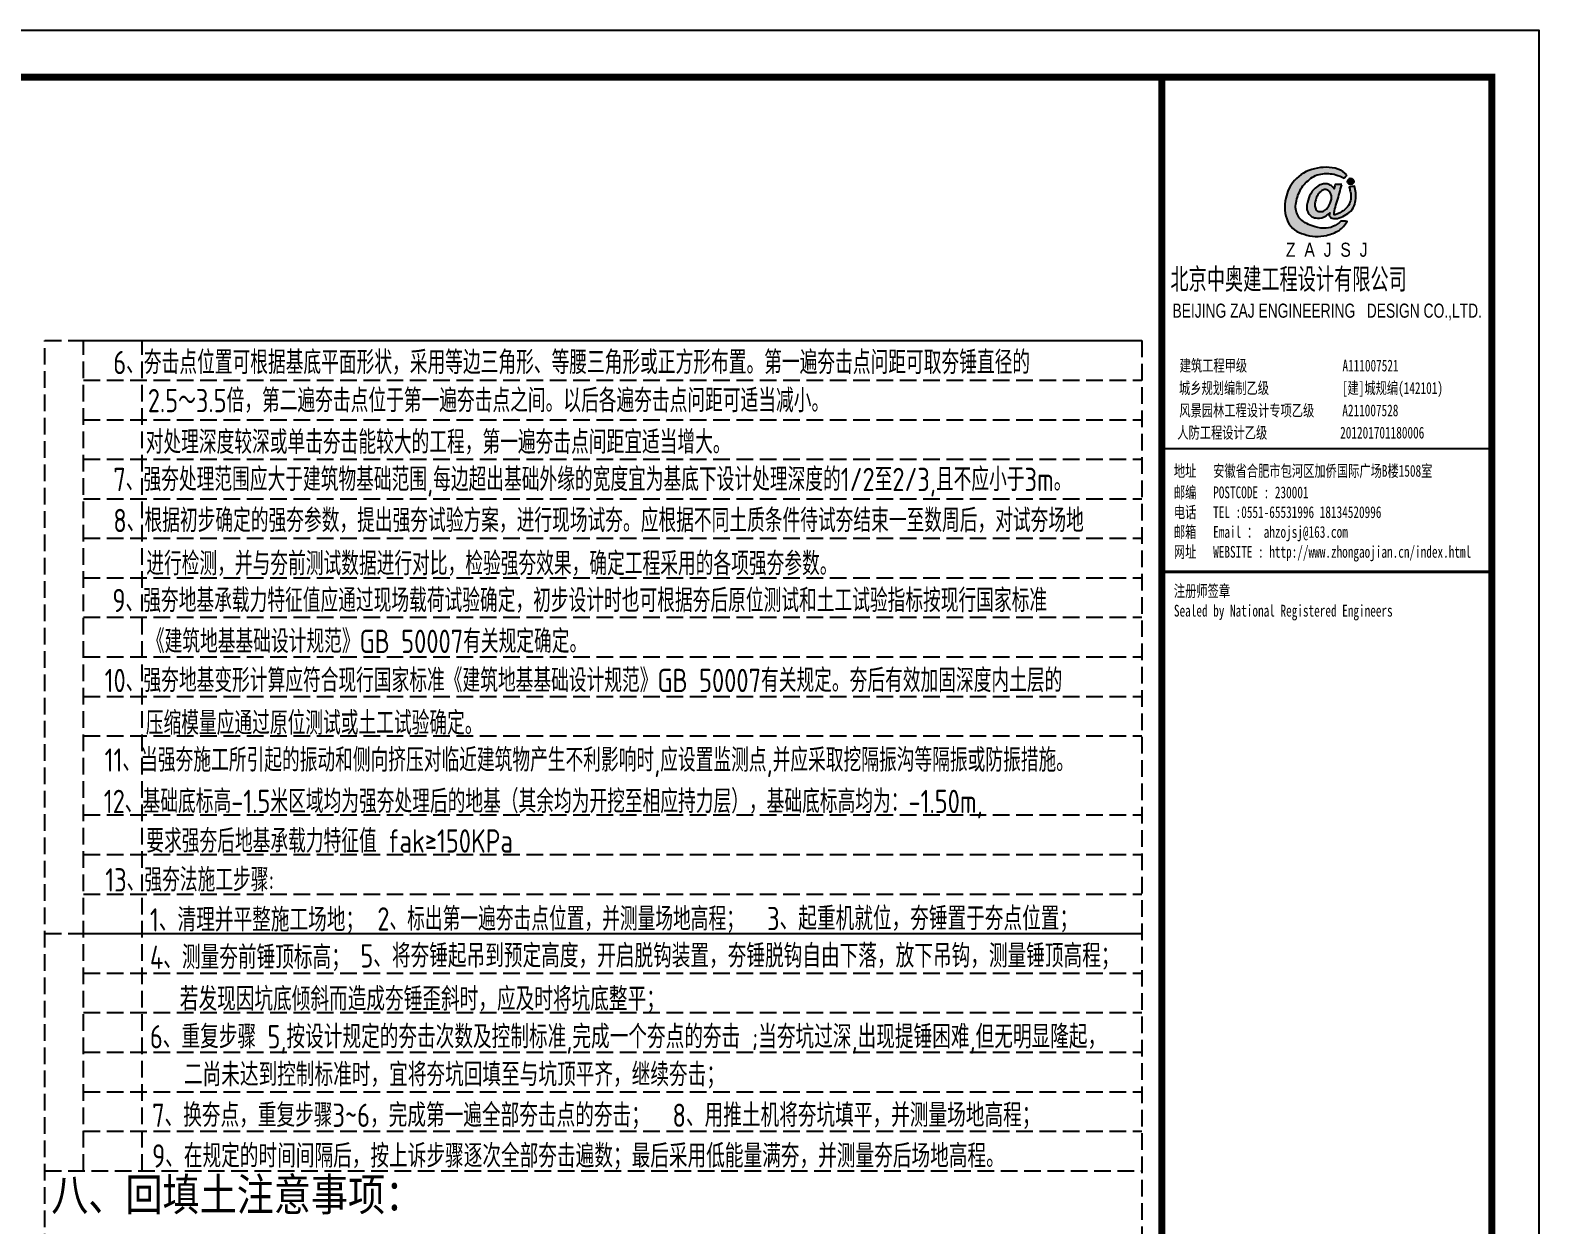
# Model space of a CAD drawing. Extents: x -33967 to 1773478, y -1022458 to -784650.
# Drawn here: x 174745 to 197388, y -943828 to -925891 of the extents above; entities that cross this region are included whole.
import ezdxf
from ezdxf.enums import TextEntityAlignment as Align

# ---------------------------------------------------------------- set-up
doc = ezdxf.new("R2010")
doc.units = 0
doc.header["$LTSCALE"] = 1000
doc.header["$MEASUREMENT"] = 0
doc.linetypes.add('DASH', pattern=[0.35, 0.25, -0.1])
for name, color, linetype in [('PUB_TEXT', 7, 'Continuous'), ('PUB_TITLE', 4, 'Continuous'), ('TEXT', 7, 'Continuous'), ('图签', 3, 'Continuous'), ('填充', 251, 'Continuous')]:
    doc.layers.add(name, color=color, linetype=linetype)
doc.styles.add('_gyy_title_Arial', font='arial.ttf', dxfattribs={"width": 0.7})
doc.styles.add('_gyy_title_ST', font='', dxfattribs={"width": 0.8})
doc.styles.add('_HZTXT', font='tssdeng.shx', dxfattribs={"width": 0.8, "bigfont": 'tssdchn.shx'})
doc.styles.add('HZ', font='txt.shx', dxfattribs={"width": 0.8, "bigfont": '000hztxt.shx'})
doc.styles.add('TSSD_Norm', font='tssdeng.shx', dxfattribs={"bigfont": 'hztxt.shx'})
doc.styles.get('_gyy_title_ST').set_extended_font_data('SimSun')

# ---------------------------------------------------------------- blocks, each defined once
blk = doc.blocks.new('dd')
at = {"layer": '图签'}
h = blk.add_hatch(color=5, dxfattribs=at)
h.set_gradient(color1=(0, 0, 255), color2=(36, 36, 255), one_color=1, tint=0.57)
h.paths.add_polyline_path([(452, 1270, -0.093206), (531, 1562, -0.136321), (716, 1807, -0.161039), (988, 1948, -0.108591), (1307, 1935, -0.049497), (1479, 1861, 0.062627), (1539, 1932, 0.094388), (1351, 2056, 0.136326), (854, 2062, 0.161722), (430, 1810, 0.133661), (243, 1435, 0.158414), (286, 937, 0.22517), (632, 669, 0.138663), (1107, 646, 0.074676), (1375, 753, 0.125344), (1543, 944, 0.006312), (1413, 948, -0.090385), (1244, 833, -0.096745), (1053, 797, -0.073845), (803, 850, -0.140868), (530, 1020, -0.160753)])
h = blk.add_hatch(color=5, dxfattribs=at)
h.set_gradient(color1=(0, 0, 255), color2=(36, 36, 255), one_color=1, tint=0.57)
h.paths.add_polyline_path([(1306, 1289, 0.011169), (1334, 1370, 0.005807), (1431, 1724, 0.01105), (1292, 1724, 0.016796), (1267, 1634, 0.125943), (1203, 1704, 0.083806), (1120, 1739, 0.082879), (1047, 1739, -0.008503), (952, 1710, 0.060057), (844, 1628, 0.086078), (774, 1532, 0.099424), (705, 1347, 0.12153), (690, 1225, 0.102644), (719, 1122, 0.056648), (797, 1042, 0.092914), (913, 1013, 0.194578), (1098, 1064, -0.002562), (1175, 1122, 0.064354), (1167, 1068, 0.172385), (1207, 1017, 0.105458), (1300, 1002, 0.086567), (1454, 1046, 0.047674), (1592, 1136, 0.166359), (1692, 1274, 0.096748), (1728, 1431, 0.03151), (1728, 1548, 0.041815), (1700, 1691, 0.007654), (1588, 1673, -0.009919), (1610, 1585, -0.068269), (1624, 1482, -0.105336), (1605, 1352, -0.14652), (1528, 1223, -0.070486), (1434, 1151, -0.077937), (1341, 1103, -0.127098), (1272, 1084, -0.114215), (1267, 1129, -0.007609)])
h.paths.add_polyline_path([(865, 1245, -0.099994), (863, 1328, -0.050974), (888, 1427, -0.120527), (938, 1529, -0.043888), (1002, 1595, -0.08446), (1063, 1619, -0.147309), (1127, 1607, -0.037474), (1177, 1572, -0.06931), (1209, 1507, -0.067662), (1213, 1431, -0.02676), (1211, 1413, 0.017209), (1183, 1329, -0.048815), (1120, 1223, -0.139096), (1046, 1163, -0.097991), (944, 1153, -0.085394), (909, 1169, -0.149141)], flags=16)
h = blk.add_hatch(color=1, dxfattribs=at)
h.set_gradient(color1=(255, 0, 0), color2=(255, 0, 0), tint=0.57)
h.paths.add_polyline_path([(1557, 1818, 0.386553), (1564, 1757, 0.170676), (1604, 1736, 0.082224), (1657, 1743, 0.087509), (1686, 1766, 0.264235), (1694, 1804, 0.244333), (1636, 1850, 0.30271)])
blk.add_lwpolyline([(1539, 1932, 0.094388), (1351, 2056, 0.136326), (854, 2062, 0.161722), (430, 1810, 0.133661), (243, 1435, 0.158414), (286, 937, 0.22517), (632, 669, 0.138663), (1107, 646, 0.074676), (1375, 753, 0.125344), (1543, 944, 0.006312), (1413, 948, -0.090385), (1244, 833, -0.096745), (1053, 797, -0.073845), (803, 850, -0.140868), (530, 1020, -0.160753), (452, 1270, -0.093206), (531, 1562, -0.136321), (716, 1807, -0.161039), (988, 1948, -0.108591), (1307, 1935, -0.049497), (1479, 1861, 0.062627)], format="xyb", close=True, dxfattribs=at)
for points in [[(1431, 1724, 0.011041), (1292, 1724, 0.016796), (1267, 1634, 0.125943), (1203, 1704, 0.083806), (1120, 1739, 0.082879), (1047, 1739, -0.008503), (952, 1710, 0.060057), (844, 1628, 0.086078), (774, 1532, 0.099424), (705, 1347, 0.12153), (690, 1225, 0.102644), (719, 1122, 0.056648), (797, 1042, 0.092914), (913, 1013, 0.194578), (1098, 1064, -0.002562), (1175, 1122, 0.064354), (1167, 1068, 0.172385), (1207, 1017, 0.105458), (1300, 1002, 0.086567), (1454, 1046, 0.047674), (1592, 1136, 0.166359), (1692, 1274, 0.096748), (1728, 1431, 0.03151), (1728, 1548, 0.041815), (1700, 1691, 0.007654), (1588, 1673, -0.009919), (1610, 1585, -0.068269), (1624, 1482, -0.105336), (1605, 1352, -0.14652), (1528, 1223, -0.070486), (1434, 1151, -0.077937), (1341, 1103, -0.127098), (1272, 1084, -0.114215), (1267, 1129, -0.007609), (1306, 1289, 0.011169), (1334, 1370, 0.005782), (1430, 1722, 0.069025)], [(1213, 1431, 0.067662), (1209, 1507, 0.06931), (1177, 1572, 0.037474), (1127, 1607, 0.147309), (1063, 1619, 0.08446), (1002, 1595, 0.043888), (938, 1529, 0.120527), (888, 1427, 0.050974), (863, 1328, 0.099994), (865, 1245, 0.149141), (909, 1169, 0.085394), (944, 1153, 0.097991), (1046, 1163, 0.139096), (1120, 1223, 0.048815), (1183, 1329, -0.017209), (1211, 1413, 0.02676), (1213, 1431, 0.441273)], [(1694, 1804, 0.243958), (1636, 1850, 0.303117), (1557, 1818, 0.386553), (1564, 1757, 0.170676), (1604, 1736, 0.082224), (1657, 1743, 0.087509), (1686, 1766, 0.264235), (1694, 1804, -7.823139)]]:
    blk.add_lwpolyline(points, format="xyb", dxfattribs=at)
at = {"insert": (246, 492), "char_height": 300, "width": 8000, "attachment_point": 1, "style": 'HZ'}
blk.add_mtext('{\\fArial|b0|i0|c0|p32;Z  A  J  S  J}', dxfattribs=at)

msp = doc.modelspace()

# ---------------------------------------------------------------- linework, layer by layer
at = {"layer": 'PUB_TITLE'}
msp.add_line((191731.5, -932171.4), (196681, -932171.4), dxfattribs=at)
msp.add_lwpolyline([(137923.5, -925891.4), (197388.1, -925891.4), (197388.1, -967891.4), (138169.6, -967891.4)], close=True, dxfattribs=at)
at = {"layer": 'PUB_TITLE', "const_width": 106.1}
for points in [[(140059, -967184.3), (139691.1, -926598.5), (196681, -926598.5), (196681, -967184.3)], [(191731.5, -926598.5), (196681, -926598.5), (196681, -967184.3), (191731.5, -967184.3)]]:
    msp.add_lwpolyline(points, close=True, dxfattribs=at)
at = {"layer": 'PUB_TITLE', "const_width": 49.5}
msp.add_lwpolyline([(191731.5, -934024.3), (196681, -934024.3)], dxfattribs=at)
at = {"layer": '填充', "linetype": 'DASH'}
for p, q in [((174964.4, -966613.7), (174964.4, -930552.4)), ((174964.4, -930552.4), (191429.1, -930552.4)), ((175545.9, -943016.6), (175545.9, -930552.4)), ((175545.9, -930552.4), (191429.1, -930552.4)), ((176427.3, -943016.6), (176427.3, -930552.4)), ((191429.1, -930552.4), (191429.1, -966613.7)), ((175545.9, -931146), (191429.1, -931146)), ((175545.9, -931739.5), (191429.1, -931739.5)), ((175545.9, -932333), (191429.1, -932333)), ((175545.9, -932926.6), (191429.1, -932926.6)), ((175545.9, -933520.1), (191429.1, -933520.1)), ((175545.9, -934113.6), (191429.1, -934113.6)), ((175545.9, -934707.2), (191429.1, -934707.2)), ((175545.9, -935300.7), (191429.1, -935300.7)), ((175545.9, -935894.2), (191429.1, -935894.2)), ((175545.9, -936487.7), (191429.1, -936487.7)), ((175545.9, -937674.8), (191429.1, -937674.8)), ((175545.9, -938268.3), (191429.1, -938268.3)), ((175545.9, -938861.9), (191429.1, -938861.9)), ((174964.4, -939455.4), (191429.1, -939455.4)), ((175545.9, -939455.4), (191429.1, -939455.4)), ((175545.9, -940048.9), (191429.1, -940048.9)), ((175545.9, -940642.5), (191429.1, -940642.5)), ((175545.9, -941236), (191429.1, -941236)), ((175545.9, -941829.5), (191429.1, -941829.5)), ((175545.9, -942423.1), (191429.1, -942423.1)), ((174964.4, -943016.6), (191429.1, -943016.6))]:
    msp.add_line(p, q, dxfattribs=at)

# ---------------------------------------------------------------- block references
at = {"layer": '图签', "xscale": 0.70707, "yscale": 0.70707, "zscale": 0.70707}
msp.add_blockref('dd', (193418.3, -929429.8), dxfattribs=at)

# ---------------------------------------------------------------- texts
at = {"color": 1, "insert": (191858.9, -929460.3), "char_height": 359.1, "width": 9575.99, "attachment_point": 1, "style": 'HZ'}
msp.add_mtext('北京中奥建工程设计有限公司', dxfattribs=at)
at = {"layer": 'PUB_TEXT', "style": '_HZTXT', "width": 0.8}
for s, p in [('6、夯击点位置可根据基底平面形状，采用等边三角形、等腰三角形或正方形布置。第一遍夯击点问距可取夯锤直径的', (175993.2, -931055.7)), ('2.5～3.5倍，第二遍夯击点位于第一遍夯击点之间。以后各遍夯击点问距可适当减小。', (176510.7, -931628)), ('对处理深度较深或单击夯击能较大的工程，第一遍夯击点间距宜适当增大。', (176479.6, -932253)), ('7、强夯处理范围应大于建筑物基础范围,每边超出基础外缘的宽度宜为基底下设计处理深度的1/2至2/3,且不应小于3m。', (175993.2, -932812.4)), ('8、根据初步确定的强夯参数，提出强夯试验方案，进行现场试夯。应根据不同土质条件待试夯结束一至数周后，对试夯场地', (175993.2, -933428.6)), ('进行检测，并与夯前测试数据进行对比，检验强夯效果，确定工程采用的各项强夯参数。', (176488.1, -934076.4)), ('9、强夯地基承载力特征值应通过现场载荷试验确定，初步设计时也可根据夯后原位测试和土工试验指标按现行国家标准', (175979.8, -934629.7)), ('《建筑地基基础设计规范》GB 50007有关规定确定。', (176497.3, -935242.9)), ('10、强夯地基变形计算应符合现行国家标准《建筑地基基础设计规范》GB 50007有关规定。夯后有效加固深度内土层的', (175863.1, -935830.3)), ('压缩模量应通过原位测试或土工试验确定。', (176481.2, -936470)), ('11、当强夯施工所引起的振动和侧向挤压对临近建筑物产生不利影响时,应设置监测点,并应采取挖隔振沟等隔振或防振措施。', (175863.1, -937025.1)), ('12、基础底标高-1.5米区域均为强夯处理后的地基（其余均为开挖至相应持力层），基础底标高均为：-1.50m,', (175850.4, -937646)), ('要求强夯后地基承载力特征值 fak≥150KPa', (176488.6, -938239.9)), ('13、强夯法施工步骤:', (175872.5, -938824.2)), ('2、标出第一遍夯击点位置，并测量场地高程；', (179955.8, -939410.3))]:
    msp.add_text(s, height=350, dxfattribs=at).set_placement(p)
at = {"layer": 'PUB_TITLE', "width": 0.7}
for s, height, style, p in [('BEIJING ZAJ ENGINEERING   DESIGN CO.,LTD.', 212.121, '_gyy_title_Arial', (194212, -930208.9)), ('建筑工程甲级                 A111007521             ', 176.767, '_gyy_title_ST', (194187.4, -931015.4)), ('城乡规划编制乙级             [建]城规编(142101)', 176.767, '_gyy_title_ST', (193968.9, -931352.4)), ('风景园林工程设计专项乙级     A211007528           ', 176.767, '_gyy_title_ST', (194099.4, -931688.7)), ('人防工程设计乙级             201201701180006', 176.767, '_gyy_title_ST', (193815.5, -932022.3))]:
    msp.add_text(s, height=height, dxfattribs=dict(at, style=style)).set_placement(p, align=Align.CENTER)
at = {"layer": 'PUB_TITLE', "style": '_gyy_title_ST', "width": 0.7}
for s, height, p in [('地址   安徽省合肥市包河区加侨国际广场B楼1508室', 176.767, (191910.4, -932596.6)), ('邮编   POSTCODE : 230001', 176.767, (191910.4, -932919.5)), ('电话   TEL :0551-65531996 18134520996', 176.767, (191910.4, -933216.4)), ('邮箱   Email ： ahzojsj@163.com', 176.767, (191910.4, -933513.4)), ('网址   WEBSITE : http://www.zhongaojian.cn/index.html', 176.767, (191910.4, -933812.1)), ('注册师签章', 176.77, (191910.4, -934399)), ('Sealed by National Registered Engineers', 176.767, (191911.4, -934696))]:
    msp.add_text(s, height=height, dxfattribs=at).set_placement(p)
at = {"layer": 'TEXT', "style": 'TSSD_Norm', "width": 0.8}
for s, p in [('1、清理并平整施工场地；', (176542.9, -939424.1)), ('3、起重机就位，夯锤置于夯点位置；', (185805.4, -939405.1)), ('4、测量夯前锤顶标高；', (176542.9, -939986.4)), ('5、将夯锤起吊到预定高度，开启脱钩装置，夯锤脱钩自由下落，放下吊钩，测量锤顶高程；', (179700.4, -939965.4)), ('若发现因坑底倾斜而造成夯锤歪斜时，应及时将坑底整平；', (176991.1, -940612.3)), ('6、重复步骤 5,按设计规定的夯击次数及控制标准,完成一个夯点的夯击 ;当夯坑过深,出现提锤困难,但无明显隆起，', (176542.9, -941179.3)), ('二尚未达到控制标准时，宜将夯坑回填至与坑顶平齐，继续夯击；', (177052.9, -941748.2)), ('7、换夯点，重复步骤3~6，完成第一遍全部夯击点的夯击；  8、用推土机将夯坑填平，并测量场地高程；', (176575.4, -942358.2)), ('9、在规定的时间间隔后，按上诉步骤逐次全部夯击遍数；最后采用低能量满夯，并测量夯后场地高程。', (176575.4, -942969))]:
    msp.add_text(s, height=350, dxfattribs=at).set_placement(p)
at = {"layer": 'TEXT', "color": 3, "style": 'TSSD_Norm'}
msp.add_text('八、回填土注意事项：', height=556.82, dxfattribs=at).set_placement((175061.5, -943838.4), align=Align.BOTTOM_LEFT)

doc.saveas('drawing.dxf')
